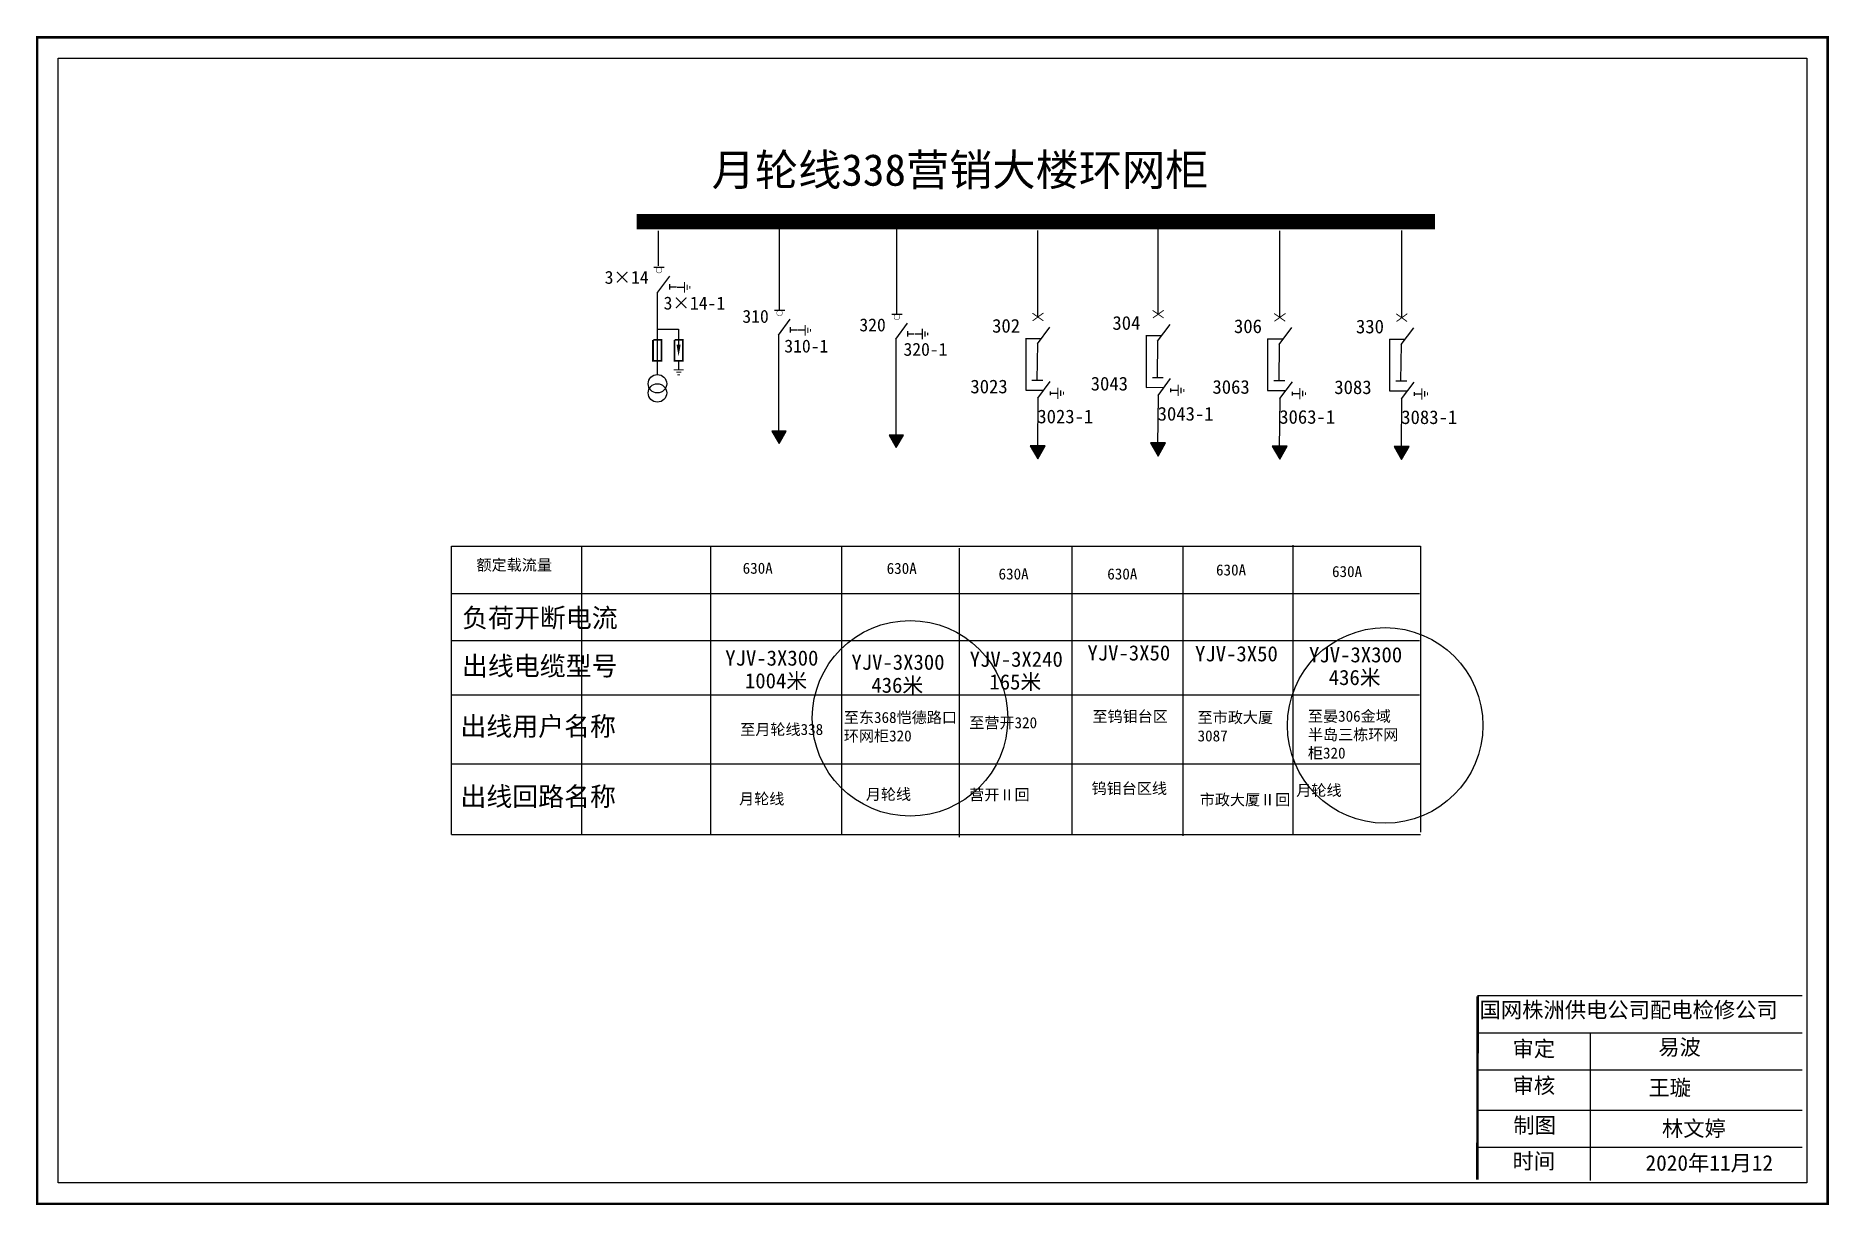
# Model space of a CAD drawing. Extents: x 150 to 276, y -134 to -52.
import ezdxf

# ---------------------------------------------------------------- set-up
doc = ezdxf.new("R2010")
doc.units = 0
doc.header["$LTSCALE"] = 0.774411
doc.layers.get('0').update_dxf_attribs({"linetype": 'CONTINUOUS'})
doc.layers.add('2', color=7, linetype='CONTINUOUS')
doc.styles.add('HZ', font='')
doc.styles.get("Standard").update_dxf_attribs({"font": '', "height": 2.5})
doc.styles.add('字体', font='', dxfattribs={"height": 2.5})
doc.styles.get('HZ').set_extended_font_data('楷体_GB2312')
doc.styles.get('Standard').set_extended_font_data('SimSun')
doc.styles.get('字体').set_extended_font_data('KaiTi_GB2312')

# ---------------------------------------------------------------- blocks, each defined once
blk = doc.blocks.new('JD')
for points in [[(-2, 0.2), (-2, -0.2), (2, 0.2), (2, -0.2)], [(1, -1.2), (1, -0.8), (-1, -1.2), (-1, -0.8)], [(-0.5, -1.8), (-0.5, -2.2), (0.5, -1.8), (0.5, -2.2)]]:
    blk.add_trace(points)

msp = doc.modelspace()

# ---------------------------------------------------------------- hatches: boundary and pattern name
for color, points in [(0, [(202.33, -80.73), (202.83, -79.87), (201.83, -79.87)]), (0, [(210.54, -81.01), (211.04, -80.15), (210.05, -80.15)]), (7, [(220.46, -81.81), (220.99, -80.89), (219.93, -80.89)]), (7, [(228.89, -81.61), (229.42, -80.69), (228.37, -80.69)]), (7, [(237.42, -81.84), (237.94, -80.92), (236.89, -80.92)]), (7, [(245.96, -81.86), (246.49, -80.94), (245.43, -80.94)])]:
    msp.add_hatch(color=color).paths.add_polyline_path(points)

# ---------------------------------------------------------------- linework, layer by layer
at = {"color": 7}
for p, q in [((202.37, -71.39), (202.37, -65.33)), ((210.59, -71.67), (210.59, -65.61)), ((220.47, -71.87), (220.47, -65.81)), ((228.9, -71.68), (228.9, -65.61)), ((237.42, -71.91), (237.42, -65.84)), ((245.98, -71.87), (245.98, -65.81))]:
    msp.add_line(p, q, dxfattribs=at)
at = {"color": 0}
for p, q in [((193.89, -68.3), (193.89, -65.84)), ((193.56, -68.39), (194.28, -68.39)), ((193.8, -70.13), (193.8, -75.93)), ((194.66, -69.57), (194.66, -69.95)), ((194.67, -69.76), (195.15, -69.76)), ((195.19, -69.78), (195.7, -69.78)), ((202.01, -71.39), (202.73, -71.39)), ((193.79, -72.73), (195.29, -72.73)), ((195.29, -72.73), (195.29, -73.83)), ((203.11, -72.58), (203.11, -72.96)), ((203.12, -72.77), (203.6, -72.77)), ((203.65, -72.78), (204.15, -72.78)), ((210.23, -71.67), (210.95, -71.67)), ((211.33, -72.86), (211.33, -73.23)), ((202.29, -73.14), (202.29, -80.02)), ((210.51, -73.42), (210.51, -80.3)), ((211.34, -73.05), (211.81, -73.05)), ((211.86, -73.05), (212.36, -73.05)), ((195.29, -74.97), (195.29, -75.54)), ((220.46, -77.55), (220.43, -81.05)), ((228.89, -77.36), (228.86, -80.86)), ((237.42, -77.59), (237.38, -81.08)), ((245.96, -77.61), (245.93, -81.1))]:
    msp.add_line(p, q, dxfattribs=at)
for p, q in [((219.6, -73.37), (220.71, -73.37)), ((219.62, -73.37), (219.62, -76.99)), ((220.43, -73.76), (220.4, -76.27)), ((228.03, -73.17), (229.14, -73.17)), ((228.05, -73.18), (228.05, -76.8)), ((228.86, -73.56), (228.83, -76.07)), ((236.56, -73.4), (237.67, -73.4)), ((236.57, -73.4), (236.57, -77.03)), ((237.38, -73.79), (237.35, -76.3)), ((245.1, -73.42), (246.21, -73.42)), ((245.11, -73.42), (245.11, -77.04)), ((245.93, -73.81), (245.89, -76.32)), ((220.05, -76.29), (220.82, -76.29)), ((228.49, -76.1), (229.25, -76.1)), ((237.01, -76.32), (237.77, -76.32)), ((245.55, -76.34), (246.32, -76.34)), ((219.62, -76.99), (220.87, -76.99)), ((221.32, -77.2), (221.86, -77.2)), ((228.05, -76.8), (229.3, -76.79)), ((229.76, -77), (230.29, -77)), ((236.57, -77.03), (237.82, -77.02)), ((238.28, -77.23), (238.81, -77.23)), ((245.11, -77.04), (246.37, -77.04)), ((246.82, -77.25), (247.36, -77.25)), ((179.38, -108.11), (179.38, -87.92)), ((179.38, -87.92), (247.27, -87.92)), ((188.48, -87.92), (188.48, -108.15)), ((197.53, -87.91), (197.53, -108.14)), ((206.7, -87.92), (206.7, -108.15)), ((222.85, -87.92), (222.85, -108.15)), ((238.33, -87.86), (238.33, -108.09)), ((247.27, -87.92), (247.27, -107.95)), ((214.96, -88.07), (214.96, -108.3)), ((230.63, -87.98), (230.63, -108.22)), ((179.38, -91.24), (247.21, -91.24)), ((179.38, -94.54), (247.21, -94.54)), ((179.38, -98.34), (247.21, -98.34)), ((247.27, -103.2), (179.38, -103.2)), ((247.27, -108.15), (179.38, -108.15))]:
    msp.add_line(p, q)
at = {"color": 0, "linetype": 'Continuous'}
for p, q in [((251.28, -119.4), (274.03, -119.4)), ((251.28, -122), (274.03, -122)), ((259.18, -122.02), (259.18, -132.34)), ((251.28, -124.59), (274.03, -124.59)), ((251.28, -127.42), (274.03, -127.42)), ((251.28, -130.01), (274.03, -130.01))]:
    msp.add_line(p, q, dxfattribs=at)
at = {"color": 0, "linetype": 'Continuous', "const_width": 0.182}
msp.add_lwpolyline([(150.34, -52.28), (275.82, -52.28), (275.82, -133.98), (150.34, -133.98)], close=True, dxfattribs=at)
at = {"color": 0, "linetype": 'Continuous'}
msp.add_lwpolyline([(151.82, -53.75), (274.35, -53.75), (274.35, -132.5), (151.82, -132.5)], close=True, dxfattribs=at)
for points, const_width in [([(192.35, -65.19), (248.3, -65.19)], 1.07), ([(220.08, -71.6), (220.85, -72.14)], 0.0649), ([(220.1, -72.14), (220.86, -71.59)], 0.0649), ([(228.51, -71.41), (229.28, -71.94)], 0.0649), ([(228.53, -71.94), (229.29, -71.4)], 0.0649), ([(237.03, -71.63), (237.8, -72.17)], 0.0649), ([(237.05, -72.17), (237.82, -71.62)], 0.0649), ([(245.58, -71.65), (246.34, -72.19)], 0.0649), ([(245.6, -72.19), (246.36, -71.64)], 0.0649), ([(220.05, -76.29), (220.82, -76.29)], 0.0649), ([(228.49, -76.1), (229.25, -76.1)], 0.0649), ([(237.01, -76.32), (237.77, -76.32)], 0.0649), ([(245.55, -76.34), (246.32, -76.34)], 0.0649)]:
    msp.add_lwpolyline(points, dxfattribs=dict(const_width=const_width))
at = {"color": 0}
for points, const_width in [([(193.56, -68.39), (194.28, -68.39)], 0.0613), ([(202.01, -71.39), (202.73, -71.39)], 0.0613), ([(210.23, -71.67), (210.95, -71.67)], 0.0613), ([(193.5, -73.48), (193.5, -74.94), (194.09, -74.94), (194.09, -73.48), (193.52, -73.48)], 0.123), ([(195, -73.48), (195, -74.94), (195.58, -74.94), (195.58, -73.48), (195.02, -73.48)], 0.123)]:
    msp.add_lwpolyline(points, dxfattribs=dict(at, const_width=const_width))
at = {"color": 0, "const_width": 0.0306}
for points in [[(193.72, -68.59, 1), (194.12, -68.59, 1)], [(202.17, -71.59, 1), (202.57, -71.59, 1)], [(210.39, -71.87, 1), (210.79, -71.87, 1)]]:
    msp.add_lwpolyline(points, format="xyb", close=True, dxfattribs=at)
at = {"color": 0}
msp.add_lwpolyline([(195.29, -73.81, 0.288, 0, 0), (195.29, -74.63, 0, 0, 0)], format="xyseb", dxfattribs=at)
for points in [[(221.33, -77.08), (221.33, -77.34)], [(229.76, -76.88), (229.76, -77.14)], [(238.28, -77.11), (238.28, -77.37)], [(246.83, -77.13), (246.83, -77.39)]]:
    msp.add_lwpolyline(points)
for points in [[(202.33, -80.73), (202.83, -79.87), (201.83, -79.87)], [(210.54, -81.01), (211.04, -80.15), (210.05, -80.15)]]:
    msp.add_lwpolyline(points, close=True, dxfattribs=at)
at = {"color": 7}
for points in [[(220.46, -81.81), (220.99, -80.89), (219.93, -80.89)], [(228.89, -81.61), (229.42, -80.69), (228.37, -80.69)], [(237.42, -81.84), (237.94, -80.92), (236.89, -80.92)], [(245.96, -81.86), (246.49, -80.94), (245.43, -80.94)]]:
    msp.add_lwpolyline(points, close=True, dxfattribs=at)
at = {"color": 0, "linetype": 'Continuous', "const_width": 0.182}
msp.add_lwpolyline([(251.28, -119.44), (251.27, -132.3)], dxfattribs=at)
at = {"color": 0}
for centre in [(193.81, -76.55), (193.81, -77.19)]:
    msp.add_circle(centre, 0.646, dxfattribs=at)
at = {"color": 1, "linetype": 'Continuous'}
for centre in [(211.51, -99.98), (244.8, -100.48)]:
    msp.add_circle(centre, 6.85, dxfattribs=at)
at = {"layer": '2', "color": 0}
for p, q in [((193.84, -70.13), (194.67, -69.02)), ((202.29, -73.14), (203.12, -72.03)), ((210.51, -73.42), (211.34, -72.31))]:
    msp.add_line(p, q, dxfattribs=at)
at = {"layer": '2'}
for p, q in [((220.43, -73.76), (221.31, -72.58)), ((228.86, -73.56), (229.74, -72.39)), ((237.38, -73.79), (238.26, -72.62)), ((245.93, -73.81), (246.81, -72.63)), ((220.46, -77.55), (221.34, -76.38)), ((228.89, -77.36), (229.77, -76.18)), ((237.42, -77.59), (238.3, -76.41)), ((245.96, -77.61), (246.84, -76.43))]:
    msp.add_line(p, q, dxfattribs=at)

# ---------------------------------------------------------------- block references
at = {"color": 0, "xscale": 0.1873817005174772, "yscale": 0.1873817005174772, "zscale": 0.1873817005506314, "rotation": 90}
for p in [(195.71, -69.79), (204.16, -72.8), (212.37, -73.07)]:
    msp.add_blockref('JD', p, dxfattribs=at)
at = {"color": 0, "xscale": 0.1725884083951428, "yscale": 0.1725884083712685, "zscale": 0.1725884084018974}
msp.add_blockref('JD', (195.3, -75.57), dxfattribs=at)
at = {"xscale": 0.1986210008876128, "yscale": 0.1986210008876128, "zscale": 0.1986210009228526, "rotation": 90}
for p in [(230.3, -77.02), (221.87, -77.21), (238.82, -77.24), (247.37, -77.26)]:
    msp.add_blockref('JD', p, dxfattribs=at)

# ---------------------------------------------------------------- texts
at = {"color": 0}
for s, height, p in [('3×14', 0.906, (190.11, -69.55)), ('3×14-1', 0.906, (194.24, -71.35)), ('310', 0.906, (199.76, -72.28)), ('320', 0.906, (207.96, -72.88)), ('302', 0.96, (217.26, -72.97)), ('304', 0.96, (225.69, -72.77)), ('306', 0.96, (234.21, -73)), ('330', 0.96, (242.76, -73.02)), ('310-1', 0.906, (202.7, -74.36)), ('320-1', 0.906, (211.05, -74.59)), ('3023', 0.96, (215.74, -77.22)), ('3043', 0.96, (224.17, -77.02)), ('3063', 0.96, (232.7, -77.25)), ('3083', 0.96, (241.24, -77.27)), ('3023-1', 0.96, (220.43, -79.32)), ('3043-1', 0.96, (228.86, -79.13)), ('3063-1', 0.96, (237.38, -79.35)), ('3083-1', 0.96, (245.93, -79.37))]:
    msp.add_text(s, height=height, dxfattribs=at).set_placement(p)
at = {"style": 'HZ'}
for s, p in [('负荷开断电流', (180.12, -93.61)), ('出线电缆型号', (180.11, -96.98)), ('出线用户名称', (180, -101.2)), ('出线回路名称', (180, -106.12))]:
    msp.add_text(s, height=1.332, dxfattribs=at).set_placement(p)
for s, p in [('YJV-3X300', (198.56, -96.29)), ('YJV-3X240', (215.69, -96.37)), ('YJV-3X50', (223.94, -95.93)), ('YJV-3X50', (231.48, -95.99)), ('YJV-3X300', (239.47, -96.06)), ('1004米', (199.94, -97.88)), ('YJV-3X300', (207.4, -96.58)), ('165米', (217.07, -97.96)), ('436米', (240.85, -97.65)), ('436米', (208.8, -98.19))]:
    msp.add_text(s, height=1.066).set_placement(p)
at = {"color": 0, "linetype": 'Continuous', "attachment_point": 1, "style": '字体'}
for s, insert, char_height, width in [('国网株洲供电公司配电检修公司', (251.42, -119.85), 1.0944, 29.9201), ('\\f\uffbfﾬￌﾣﾤ_GB2312|b0|i0|c134|p49;审定', (253.73, -122.57), 1.0944, 8.5588), ('易波', (263.94, -122.46), 1.094, 8.5588), ('\\f\uffbfﾬￌﾣﾤ_GB2312|b0|i0|c134|p49;审核', (253.73, -125.15), 1.0944, 8.5588), ('王璇', (263.25, -125.3), 1.094, 8.5588), ('\\f\uffbfﾬￌﾣﾤ_GB2312|b0|i0|c134|p49;制图', (253.79, -127.93), 1.0944, 8.5588), ('林文婷', (264.2, -128.16), 1.094, 8.5588), ('\\f\uffbfﾬￌﾣﾤ_GB2312|b0|i0|c134|p49;时间', (253.73, -130.44), 1.0944, 8.5588), ('2020年11月12', (263.05, -130.57), 1.094, 16.0081)]:
    msp.add_mtext(s, dxfattribs=dict(at, insert=insert, char_height=char_height, width=width))
at = {"layer": '2', "color": 7, "insert": (197.61, -60.46), "char_height": 2.2199, "width": 47.1965, "attachment_point": 1, "style": '字体'}
msp.add_mtext('月轮线338营销大楼环网柜', dxfattribs=at)
at = {"layer": '2', "color": 3, "char_height": 0.7752, "attachment_point": 1, "style": 'HZ'}
for s, insert, width in [('{\\fSimSun|b0|i0|c134|p2;\\C256;额定载流量}', (181.13, -88.85), 7.9481), ('{\\fSimSun|b0|i0|c134|p2;\\C256;630A}', (199.78, -89.08), 7.9481), ('{\\fSimSun|b0|i0|c134|p2;\\C256;630A}', (209.87, -89.09), 7.9481), ('{\\fSimSun|b0|i0|c134|p2;\\C256;630A}', (232.95, -89.2), 7.9481), ('{\\fSimSun|b0|i0|c134|p2;\\C256;630A}', (217.71, -89.48), 7.9481), ('{\\fSimSun|b0|i0|c134|p2;\\C256;630A}', (225.33, -89.48), 7.9481), ('{\\fSimSun|b0|i0|c134|p2;\\C256;630A}', (241.08, -89.31), 7.9481), ('{\\fKaiTi_GB2312|b0|i0|c134|p49;\\C0;至月轮线338}', (199.61, -100.37), 7.9481), ('{\\fKaiTi_GB2312|b0|i0|c134|p49;\\C0;至东368恺德路口环网柜320}', (206.87, -99.53), 7.9481), ('{\\C256;至营开320}', (215.66, -99.9), 6.7401), ('{\\C256;至钨钼台区}', (224.29, -99.46), 6.1164), ('{\\C256;至市政大厦3087}', (231.66, -99.53), 6.1164), ('{\\C256;至晏306金域半岛三栋环网柜320}', (239.39, -99.44), 6.7401), ('{\\fKaiTi_GB2312|b0|i0|c134|p49;\\C256;月轮线}', (199.53, -105.23), 7.9481), ('{\\fSimSun|b0|i0|c134|p2;\\C256;月轮线}', (208.41, -104.91), 7.9481), ('{\\C256;营开Ⅱ回}', (215.66, -104.94), 6.7401), ('{\\C256;钨钼台区线}', (224.23, -104.5), 5.8875), ('{\\C256;市政大厦Ⅱ回}', (231.81, -105.29), 6.653), ('{\\fSimSun|b0|i0|c134|p2;\\C256;月轮线}', (238.58, -104.63), 6.7401)]:
    msp.add_mtext(s, dxfattribs=dict(at, insert=insert, width=width))

doc.saveas('drawing.dxf')
